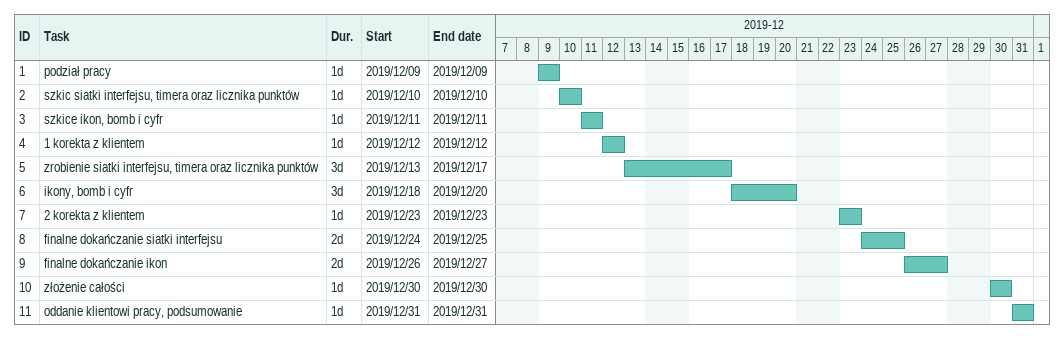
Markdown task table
| ID | Task | Duration | Start | Finish |
|---|---|---|---|---|
| 1 | podział pracy | 1d | 2019-12-09 | 2019-12-09 |
| 2 | szkic siatki interfejsu, timera oraz licznika punktów | 1d | 2019-12-10 | 2019-12-10 |
| 3 | szkice ikon, bomb i cyfr | 1d | 2019-12-11 | 2019-12-11 |
| 4 | 1 korekta z klientem | 1d | 2019-12-12 | 2019-12-12 |
| 5 | zrobienie siatki interfejsu, timera oraz licznika punktów | 3d | 2019-12-13 | 2019-12-17 |
| 6 | ikony, bomb i cyfr | 3d | 2019-12-18 | 2019-12-20 |
| 7 | 2 korekta z klientem | 1d | 2019-12-23 | 2019-12-23 |
| 8 | finalne dokańczanie siatki interfejsu | 2d | 2019-12-24 | 2019-12-25 |
| 9 | finalne dokańczanie ikon | 2d | 2019-12-26 | 2019-12-27 |
| 10 | złożenie całości | 1d | 2019-12-30 | 2019-12-30 |
| 11 | oddanie klientowi pracy, podsumowanie | 1d | 2019-12-31 | 2019-12-31 |
